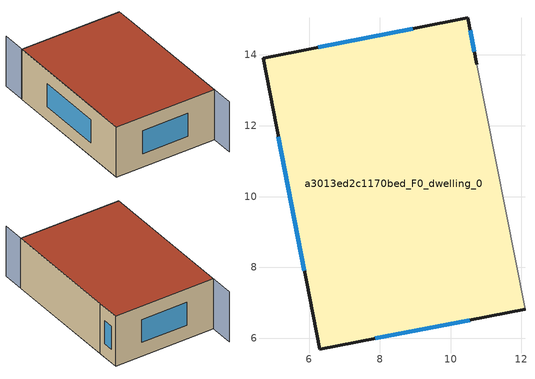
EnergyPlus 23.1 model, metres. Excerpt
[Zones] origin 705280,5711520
a3013ed2c1170bed_F0_dwelling_0
 floor ground (EU_floor_Construction): 10.48,15.05 10.74,13.74 12.1,6.82 6.3,5.69 4.7,13.91 z0
 wall outside (EU_wall_Construction): 10.74,13.74 10.48,15.05 4.7,13.91 6.3,5.69 12.1,6.82 z0:3
 wall adiabatic (EU_wall_Construction): 12.1,6.82 10.74,13.74 z0:3
 window (EU_Window_Construction): 8.92,14.74 6.26,14.22 / 10.67,14.1 10.55,14.7 / 7.87,5.99 10.54,6.51 / 5.13,11.69 5.87,7.91 z0.81:2.19
 roof outside (EU_roof_Construction): 12.1,6.82 10.74,13.74 10.48,15.05 4.7,13.91 6.3,5.69 z3
shading: 12.35,5.55 10.74,13.74 / 4.43,15.28 6.04,7.04 z0:3
[Building]
EU S2 Campaign: North Axis=0; Terrain=City; Solar Distribution=FullExterior
[Site:Location]
London: Latitude=51.5; Longitude=-0.5; Time Zone=0; Elevation=25
[SizingPeriod:WeatherFileDays]
AnnualSizingPeriod: Begin Month=1; Begin Day of Month=1; End Month=12; End Day of Month=31; Day of Week for Start Day=Monday; Use Weather File Daylight Saving Period=No; Use Weather File Rain and Snow Indicators=No
[MATERIAL]
EU_InternalMass_Material: Roughness=MediumRough; Thickness=0.1; Conductivity=1; Density=1800; Specific Heat=900; Thermal Absorptance=0.9; Solar Absorptance=0.7; Visible Absorptance=0.7
[MATERIAL:NOMASS] Roughness=MediumRough; Thermal Absorptance=0.9; Solar Absorptance=0.7; Visible Absorptance=0.7
Name | Thermal Resistance
EU_wall_NoMass | 0.555556
EU_roof_NoMass | 0.510204
EU_floor_NoMass | 1.68919
[WINDOWMATERIAL:SIMPLEGLAZINGSYSTEM]
EU_Window_SimpleGlazing: UFactor=3.96; Solar Heat Gain Coefficient=0.85; Visible Transmittance=0.85
[CONSTRUCTION]
EU_wall_Construction: EU_wall_NoMass
EU_roof_Construction: EU_roof_NoMass
EU_floor_Construction: EU_floor_NoMass
EU_InternalMass_Construction: EU_InternalMass_Material
EU_Window_Construction: EU_Window_SimpleGlazing
[ZONE]
a3013ed2c1170bed_F0_dwelling_0: Type=1; Multiplier=1; Ceiling Height=autocalculate; Volume=148.403; Floor Area=autocalculate; Part of Total Floor Area=Yes
[INTERNALMASS]
a3013ed2c1170bed_F0_dwelling_0_EU_InternalMass: Construction=EU_InternalMass_Construction; Zone or ZoneList=a3013ed2c1170bed_F0_dwelling_0; Surface Area=49.4677
[OTHEREQUIPMENT]
EU_Step8_InternalGain_a3013ed2c1170bed_F0_dwelling_0_f000: Fuel Type=Electricity; Zone or ZoneList or Space or SpaceList=a3013ed2c1170bed_F0_dwelling_0; Schedule=EU_Step8_GainSchedule_a3013ed2c1170bed_F0_dwelling_0_f000; Design Level Calculation Method=Watts/Area; Power per Zone Floor Area=1; Fraction Latent=0; Fraction Radiant=0; Fraction Lost=0; Carbon Dioxide Generation Rate=0; EndUse Subcategory=EU_Step8_InternalGains
[ZONEVENTILATION:DESIGNFLOWRATE]
EU_ConstantAir_a3013ed2c1170bed_F0_dwelling_0: Zone or ZoneList or Space or SpaceList=a3013ed2c1170bed_F0_dwelling_0; Schedule=EU_AlwaysOn; Design Flow Rate Calculation Method=AirChanges/Hour; Air Changes per Hour=0.48; Ventilation Type=Natural; Fan Pressure Rise=0; Fan Total Efficiency=1; Constant Term Coefficient=1; Temperature Term Coefficient=0; Velocity Term Coefficient=0; Velocity Squared Term Coefficient=0; Minimum Indoor Temperature=-100; Maximum Indoor Temperature=100; Delta Temperature=-100; Minimum Outdoor Temperature=-100; Maximum Outdoor Temperature=100; Maximum Wind Speed=40
[HVACTEMPLATE:THERMOSTAT]
EU_HeatOnly_a3013ed2c1170bed_F0_dwelling_0: Constant Heating Setpoint=20; Constant Cooling Setpoint=50
[HVACTEMPLATE:ZONE:IDEALLOADSAIRSYSTEM]
a3013ed2c1170bed_F0_dwelling_0: Template Thermostat=EU_HeatOnly_a3013ed2c1170bed_F0_dwelling_0; System Availability Schedule=EU_AlwaysOn; Maximum Heating Supply Air Temperature=50; Minimum Cooling Supply Air Temperature=13; Maximum Heating Supply Air Humidity Ratio=0.0156; Minimum Cooling Supply Air Humidity Ratio=0.0077; Heating Limit=NoLimit; Cooling Limit=NoLimit; Heating Availability Schedule=EU_AlwaysOn; Cooling Availability Schedule=EU_CoolingOff; Dehumidification Control Type=ConstantSensibleHeatRatio; Cooling Sensible Heat Ratio=0.7; Dehumidification Setpoint=60; Humidification Control Type=None; Humidification Setpoint=30; Outdoor Air Method=None; Outdoor Air Flow Rate per Person=0.00944; Outdoor Air Flow Rate per Zone Floor Area=0; Outdoor Air Flow Rate per Zone=0; Demand Controlled Ventilation Type=None; Outdoor Air Economizer Type=NoEconomizer; Heat Recovery Type=None; Sensible Heat Recovery Effectiveness=0.7; Latent Heat Recovery Effectiveness=0.65
[SIZING:ZONE]
a3013ed2c1170bed_F0_dwelling_0: Zone Cooling Design Supply Air Temperature Input Method=SupplyAirTemperature; Zone Cooling Design Supply Air Temperature=13; Zone Heating Design Supply Air Temperature Input Method=SupplyAirTemperature; Zone Heating Design Supply Air Temperature=50; Zone Cooling Design Supply Air Humidity Ratio=0.008; Zone Heating Design Supply Air Humidity Ratio=0.008; Cooling Design Air Flow Method=DesignDay; Cooling Design Air Flow Rate=0; Cooling Minimum Air Flow per Zone Floor Area=0.000762; Cooling Minimum Air Flow=0; Cooling Minimum Air Flow Fraction=0.2; Heating Design Air Flow Method=DesignDay; Heating Design Air Flow Rate=0; Heating Maximum Air Flow per Zone Floor Area=0.002032; Heating Maximum Air Flow=0.141576; Heating Maximum Air Flow Fraction=0.3; Account for Dedicated Outdoor Air System=No; Dedicated Outdoor Air System Control Strategy=NeutralSupplyAir; Dedicated Outdoor Air Low Setpoint Temperature for Design=autosize; Dedicated Outdoor Air High Setpoint Temperature for Design=autosize; Zone Load Sizing Method=Sensible Load Only No Latent Load; Zone Latent Cooling Design Supply Air Humidity Ratio Input Method=HumidityRatioDifference; Zone Cooling Design Supply Air Humidity Ratio Difference=0.005; Zone Latent Heating Design Supply Air Humidity Ratio Input Method=HumidityRatioDifference; Zone Humidification Design Supply Air Humidity Ratio Difference=0.005
[SCHEDULE:CONSTANT]
Name | Hourly Value
EU_AlwaysOn | 1
EU_CoolingOff | 0
[SCHEDULE:FILE]
EU_Step8_GainSchedule_a3013ed2c1170bed_F0_dwelling_0_f000: File=../../schedules/a3013ed2c1170bed/a3013ed2c1170bed_F0_dwelling_0_f000_gain.csv; Column Number=1; Rows to Skip at Top=0; Number of Hours of Data=8760; Column Separator=Comma; Interpolate to Timestep=No; Minutes per Item=60; Adjust Schedule for Daylight Savings=Yes
